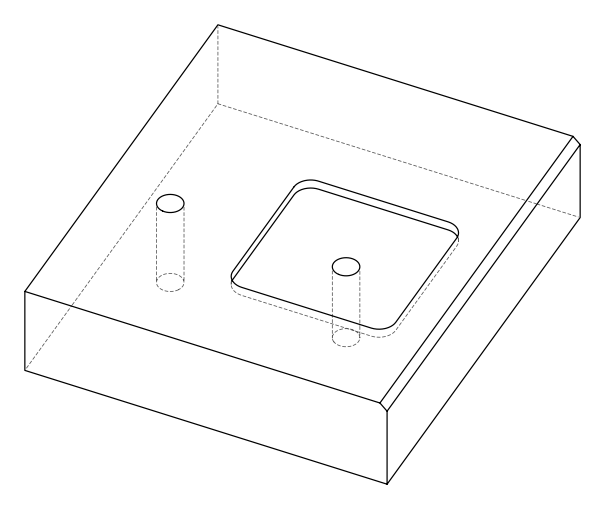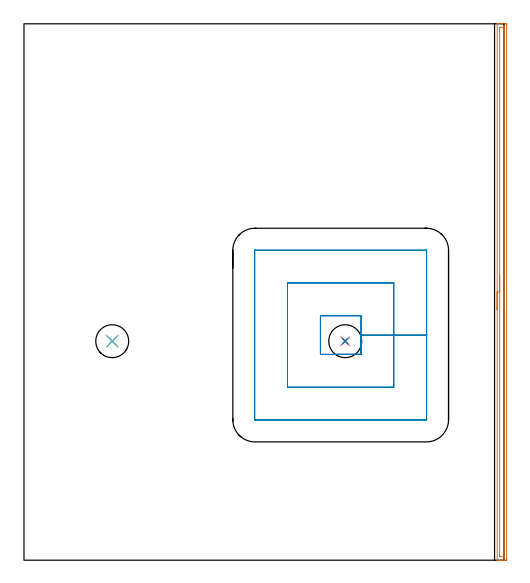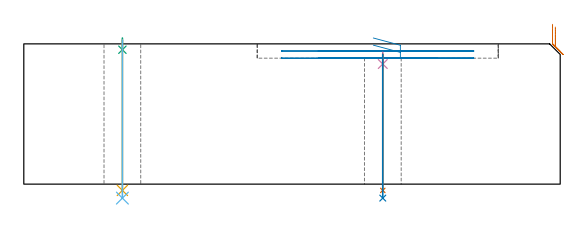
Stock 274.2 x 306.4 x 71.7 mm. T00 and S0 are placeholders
(PLAN: 8 operations, 6 tool changes, 9.7 min)
(1 AREA_MILL | FG_CHAMFER_SURFACE | UGT0205_001 | 5.09 min | 4474 mm3)
(2 MILL_RECTANGULAR_POCKET | POCKET_RECTANGULAR_STRAIGHT | UGT0201_107 | Follow Part, ap 6.25, ae 75% | 3.25 min | 108732 mm3)
(3 SPOT_DRILL | STEP1HOLE | NXT0321_9005460120000 | 0.05 min | 188 mm3)
(4 SPOT_DRILL_1 | STEP1HOLE_1 | NXT0321_9005460120000 | 0.05 min | 179 mm3)
(5 DRILL_THROUGH_HOLE_INTO_CENTER | STEP1HOLE | NXT0301_065 | 0.31 min | 4828 mm3)
(6 DRILL_TO_ENLARGE_THROUGH_HOLE | STEP1HOLE | UGT0301_256 | 0.32 min | 14878 mm3)
(7 DRILL_THROUGH_HOLE_INTO_CENTER_1 | STEP1HOLE_1 | NXT0301_065 | 0.28 min | 4323 mm3)
(8 DRILL_TO_ENLARGE_THROUGH_HOLE_1 | STEP1HOLE_1 | UGT0301_256 | 0.3 min | 13355 mm3)
(TOOL UGT0205_001 | Chamfer Mill 20 x 3 x 45 deg. | D20 FL50 Z2)
(TOOL UGT0201_107 | End Mill 25 mm | D25 FL25 Z2)
(TOOL NXT0321_9005460120000 | NC Spot Drill, 142deg, 12mm, Carbide, Uncoated | D12 PA142 FL30 Z2)
(TOOL NXT0301_065 | Carbide Drill 9.4mm [860.1-0940-075A1-MM 2214] | D9.4 PA140 FL98 Z2)
(TOOL UGT0301_256 | Twist Drill 18.8 mm | D18.8 PA118 FL135 Z2)
(OP 1 AREA_MILL)
G17 G21 G94 G90
T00 M6
G54
G17 G0 G90 X270.3 Y143.2 S1061 M3
G43 Z81.7 H0
G94 G1 Y143.238 Z80.828 F250.
Y143.352 Z79.963
Y143.541 Z79.112
Y143.803 Z78.28
Y144.137 Z77.474
Y144.54 Z76.7
Y145.009 Z75.964
Y145.54 Z75.272
Y146.129 Z74.629
Y146.772 Z74.039
Y147.464 Z73.508
Y148.2 Z73.04
Y148.974 Z72.637
Y149.78 Z72.303
Y150.612 Z72.041
Y151.464 Z71.852
Y152.328 Z71.738
Y153.2 Z71.7
Y306.242
X270.302 Y306.392 Z71.688
X270.317 Y306.4 Z71.674
X270.647 Z71.352
X271.047 Z70.952
X271.674 Z70.321
X272.871 Z69.126
X273.442 Z68.552
X274.925 Z67.071
X275.21 Y306.397 Z66.785
X275.691 Y306.391 Z66.305
X275.694 Y306.284 Z66.303
X275.699 Y305.796 Z66.301
X275.7 Y305.302 Z66.3
Y1.003
X275.699 Y0.604 Z66.301
X275.694 Y0.116 Z66.303
X275.691 Y0.009 Z66.305
X275.21 Y0. Z66.785
X273.442 Z68.552
X272.871 Z69.126
X272.558 Z69.438
X271.987 Z70.009
X271.674 Z70.321
X271.061 Z70.939
X270.647 Z71.352
X270.316 Y0.007 Z71.675
X270.303 Y0.009 Z71.688
X270.3 Y0.158 Z71.7
Y153.2
X271.714 Z70.286
X271.715 Y304.224 Z70.285
X271.716 Y304.33 Z70.284
X271.719 Y304.382 Z70.281
X271.72 Y304.388 Z70.28
X271.736 Y304.392 Z70.264
X271.787 Y304.395 Z70.213
X272.173 Y304.4 Z69.827
X273.942 Y304.399 Z68.058
X274.168 Y304.393 Z67.832
X274.267 Y304.39 Z67.733
X274.284 Y304.054 Z67.716
X274.285 Y304.011 Z67.715
X274.286 Y303.159 Z67.714
X274.285 Y2.176 Z67.715
X274.284 Y2.07 Z67.716
X274.281 Y2.018 Z67.719
X274.28 Y2.012 Z67.72
X274.264 Y2.008 Z67.736
X274.213 Y2.005 Z67.787
X273.827 Y2. Z68.173
X272.058 Y2.002 Z69.942
X271.832 Y2.007 Z70.168
X271.733 Y2.01 Z70.267
X271.716 Y2.346 Z70.284
Y2.389
X271.714 Y3.241 Z70.286
Y153.2
Y154.072 Z70.324
Y154.937 Z70.438
Y155.788 Z70.626
Y156.62 Z70.889
Y157.426 Z71.223
Y158.2 Z71.625
Y158.936 Z72.094
Y159.628 Z72.625
Y160.271 Z73.215
Y160.86 Z73.858
Y161.392 Z74.55
Y161.86 Z75.286
Y162.263 Z76.06
Y162.597 Z76.866
Y162.859 Z77.698
Y163.048 Z78.549
Y163.162 Z79.414
Y163.2 Z80.286
G0 Z81.7
M5
M2
(OP 2 MILL_RECTANGULAR_POCKET)
G17 G21 G94 G90
T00 M6
G54
G17 G0 G90 X178.682 Y117.6 S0 M3
G43 Z81.7 H0
Z74.7
G94 G1 X192.5 Z70.997 F250.
Y128.6 Z68.05
Y139.6 F500.
X169.3
Y117.6
X192.5
Y128.6
X211.25
Y158.35
X150.55
Y98.85
X211.25
Y128.6
X230.
Y177.
X229.995 Y177.055
X229.955 Y177.095
X229.9 Y177.1
X131.9
X131.845 Y177.095
X131.805 Y177.055
X131.8 Y177.
Y80.2
X131.805 Y80.145
X131.845 Y80.105
X131.9 Y80.1
X229.9
X229.955 Y80.105
X229.995 Y80.145
X230. Y80.2
Y128.6
Y129.6
G0 X178.682 Y117.6 Z71.05
G1 X192.5 Z67.347 F250.
Y128.6 Z64.4
Y139.6 F500.
X169.3
Y117.6
X192.5
Y128.6
X211.25
Y158.35
X150.55
Y98.85
X211.25
Y128.6
X230.
Y177.
X229.995 Y177.055
X229.955 Y177.095
X229.9 Y177.1
X131.9
X131.845 Y177.095
X131.805 Y177.055
X131.8 Y177.
Y80.2
X131.805 Y80.145
X131.845 Y80.105
X131.9 Y80.1
X229.9
X229.955 Y80.105
X229.995 Y80.145
X230. Y80.2
Y128.6
Y129.6
G0 Z81.7
M5
M2
(OP 3 SPOT_DRILL)
G17 G21 G94 G90
T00 M6
G54
G17 G0 G90 X50.4 Y125.1 S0 M3
G43 Z81.7 H0
G94 G81 G98 Z68.7 F250. R74.7
G80
M5
M2
(OP 4 SPOT_DRILL_1)
G17 G21 G94 G90
T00 M6
G54
G17 G0 G90 X183.5 Y125.1 S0 M3
G43 Z81.7 H0
G94 G81 G98 Z61.4 F250. R67.4
G80
M5
M2
(OP 5 DRILL_THROUGH_HOLE_INTO_CENTER)
G17 G21 G94 G90
T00 M6
G54
G17 G0 G90 X50.4 Y125.1 S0 M3
G43 Z81.7 H1
G94 G73 G98 Z-3.211 F250. Q9.364 R73.7
G80
M5
M2
(OP 6 DRILL_TO_ENLARGE_THROUGH_HOLE)
G17 G21 G94 G90
T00 M6
G54
G17 G0 G90 X50.4 Y125.1 S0 M3
G43 Z81.7 H0
G94 G73 G98 Z-7.148 F250. Q15.77 R73.7
G80
M5
M2
(OP 7 DRILL_THROUGH_HOLE_INTO_CENTER_1)
G17 G21 G94 G90
T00 M6
G54
G17 G0 G90 X183.5 Y125.1 S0 M3
G43 Z81.7 H1
G94 G73 G98 Z-3.211 F250. Q8.451 R66.4
G80
M5
M2
(OP 8 DRILL_TO_ENLARGE_THROUGH_HOLE_1)
G17 G21 G94 G90
T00 M6
G54
G17 G0 G90 X183.5 Y125.1 S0 M3
G43 Z81.7 H0
G94 G73 G98 Z-7.148 F250. Q17.887 R66.4
G80
M5
M2
